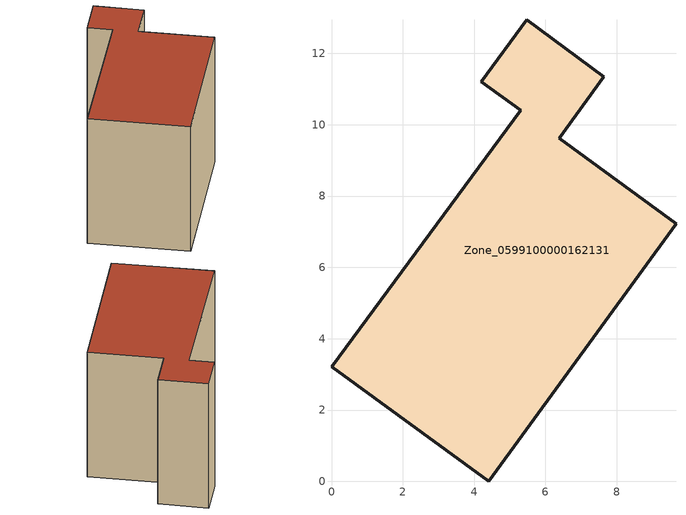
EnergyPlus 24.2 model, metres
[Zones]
Zone_0599100000162131
 floor ground (C_G): 7.64,11.35 6.38,9.62 9.66,7.23 4.41,0 0,3.22 5.3,10.41 4.2,11.21 5.47,12.95 z0
 wall outside (C_F): 6.38,9.62 7.64,11.35 5.47,12.95 4.2,11.21 5.3,10.41 0,3.22 4.41,0 9.66,7.23 6.38,9.62 z0:7.66
 roof outside (C_R): 4.41,0 9.66,7.23 6.38,9.62 7.64,11.35 5.47,12.95 4.2,11.21 5.3,10.41 0,3.22 z7.66
[BUILDING]
Pand.0599100000162131: North Axis=0; Terrain=City; Loads Convergence Tolerance Value=0.04; Temperature Convergence Tolerance Value=0.4; Solar Distribution=FullExterior; Maximum Number of Warmup Days=25; Minimum Number of Warmup Days=1
[Site:Location]
Rotterdam.The.Hague.AP_ZH_NLD Design_Conditions: Latitude=51.96; Longitude=4.45; Time Zone=1; Elevation=-4.5
[SITE:GROUNDTEMPERATURE:BUILDINGSURFACE]
18, 18, 18, 18, 18, 18, 18, 18, 18, 18, 18, 18
[MATERIAL] Thermal Absorptance=0.9; Solar Absorptance=0.7; Visible Absorptance=0.7
Name | Roughness | Thickness | Conductivity | Density | Specific Heat
G.TI.1975-1991 | MediumSmooth | 0.15 | 0.288461 | 540 | 1210
F.TI.1975-1991 | Rough | 0.3 | 0.230769 | 1920 | 840
R.TI.1975-1991 | MediumRough | 0.2 | 0.153846 | 1500 | 1000
[CONSTRUCTION]
C_G: G.TI.1975-1991
C_F: F.TI.1975-1991
C_R: R.TI.1975-1991
[ZONE]
Zone_0599100000162131: Type=1; Multiplier=1; Ceiling Height=Autocalculate; Volume=Autocalculate; Floor Area=autocalculate; Part of Total Floor Area=Yes
[ZONEINFILTRATION:DESIGNFLOWRATE]
Infil_Zone_0599100000162131: Zone or ZoneList or Space or SpaceList=Zone_0599100000162131; Schedule=AlwaysOn; Design Flow Rate Calculation Method=Flow/Area; Flow Rate per Floor Area=0.003; Constant Term Coefficient=1; Temperature Term Coefficient=0; Velocity Term Coefficient=0; Velocity Squared Term Coefficient=0
[HVACTEMPLATE:ZONE:IDEALLOADSAIRSYSTEM]
Zone_0599100000162131: Maximum Heating Supply Air Temperature=50; Minimum Cooling Supply Air Temperature=13; Maximum Heating Supply Air Humidity Ratio=0.0156; Minimum Cooling Supply Air Humidity Ratio=0.0077; Heating Limit=NoLimit; Cooling Limit=NoLimit; Dehumidification Control Type=ConstantSensibleHeatRatio; Cooling Sensible Heat Ratio=0.7; Dehumidification Setpoint=60; Humidification Control Type=None; Humidification Setpoint=30; Outdoor Air Method=None; Outdoor Air Flow Rate per Person=0.00944; Outdoor Air Flow Rate per Zone Floor Area=0; Outdoor Air Flow Rate per Zone=0; Demand Controlled Ventilation Type=None; Outdoor Air Economizer Type=NoEconomizer; Heat Recovery Type=None; Sensible Heat Recovery Effectiveness=0.7; Latent Heat Recovery Effectiveness=0.65
[ZONECONTROL:THERMOSTAT]
ThermostatControl_Zone_0599100000162131: Zone or ZoneList=Zone_0599100000162131; Control Type Schedule=DualSetpointControlType; Control 1=Thermostat_Zone_0599100000162131; Temperature Difference Between Cutout And Setpoint=0
[THERMOSTATSETPOINT:DUALSETPOINT]
Thermostat_Zone_0599100000162131: Heating Setpoint Temperature Schedule=HeatingSetpoint_Zone_0599100000162131; Cooling Setpoint Temperature Schedule=CoolingSetpoint_Zone_0599100000162131
[SCHEDULE:COMPACT]
HeatingSetpoint_Zone_0599100000162131: Through: 12/31, For: AllDays, Until: 24:00, 21
CoolingSetpoint_Zone_0599100000162131: Through: 12/31, For: AllDays, Until: 24:00, 24
DualSetpointControlType: Through: 12/31, For: AllDays, Until: 24:00, 4
AlwaysOn: Through: 12/31, For: AllDays, Until: 24:00, 1
